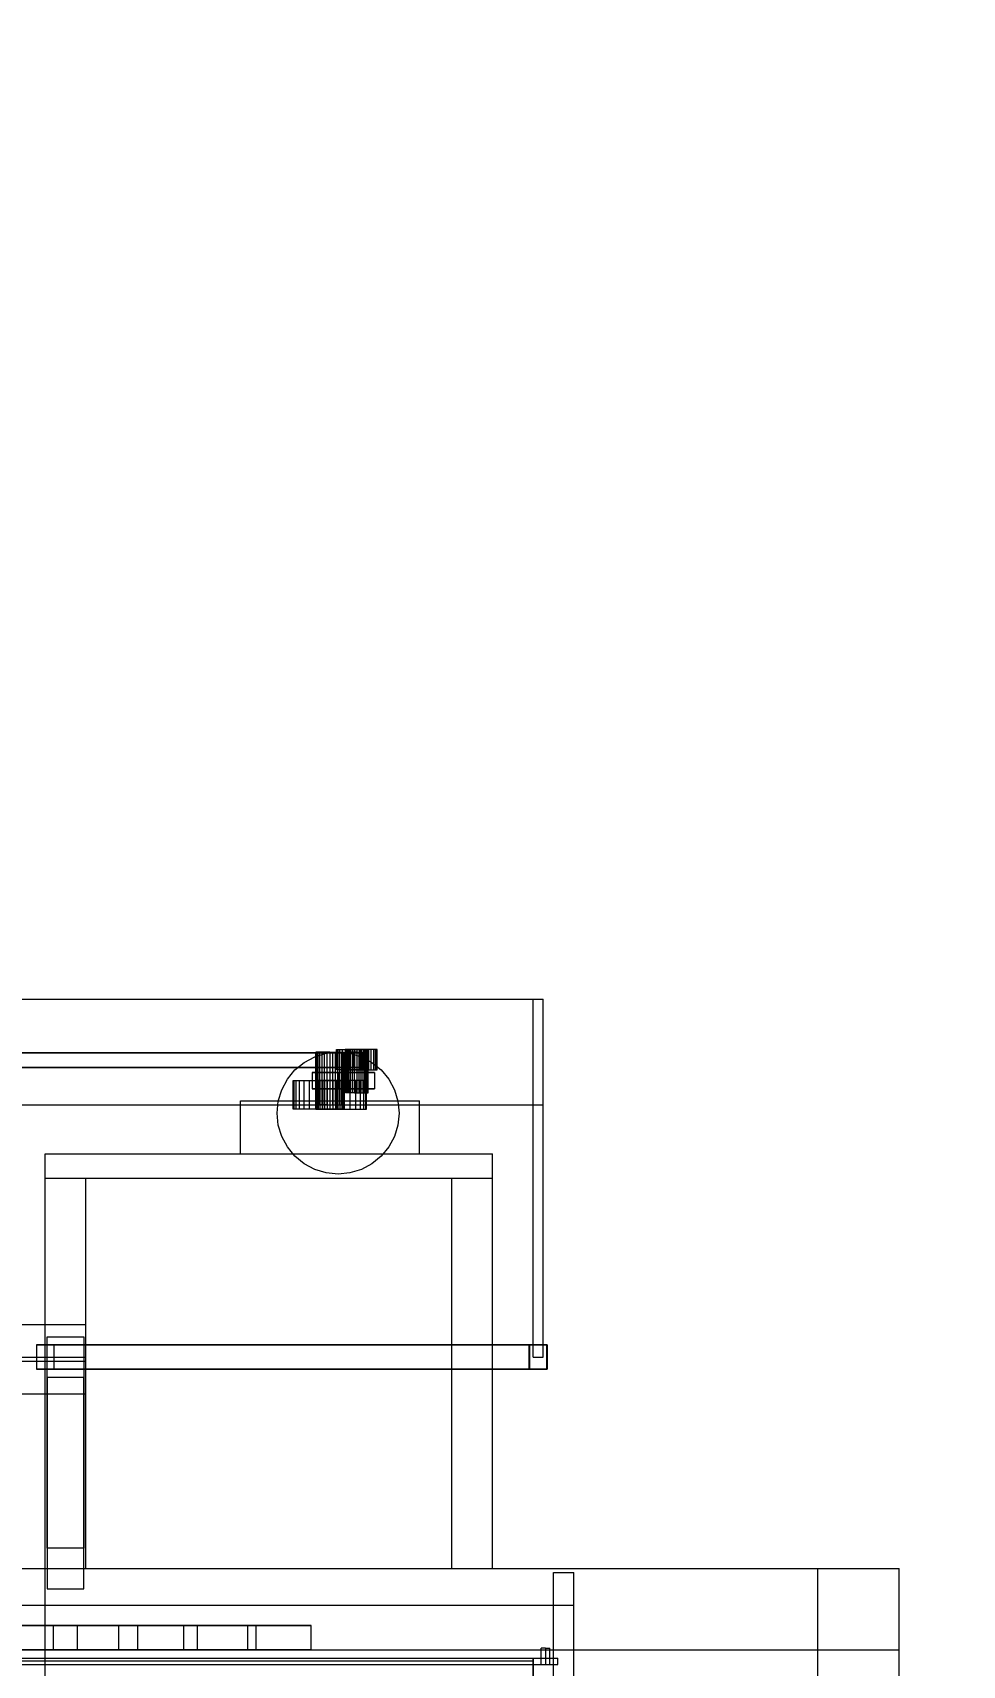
# Model space of a CAD drawing. Header units: millimetres. Extents: x -191664 to 191490, y -197311 to 10263.
# Drawn here: x 3135 to 4278, y -138529 to -136522 of the extents above; entities that cross this region are included whole.
import ezdxf

# ---------------------------------------------------------------- set-up
doc = ezdxf.new("R2010")
doc.units = ezdxf.units.MM
doc.layers.add('DET_secador_frontal', color=7, linetype='Continuous', lineweight=0)
doc.layers.add('R15_COTAS_TRANSPORTE_P', color=1, linetype='Continuous', lineweight=0)
doc.dimstyles.new('PLANTA_20', dxfattribs={"dimtxt": 50, "dimasz": 30, "dimexe": 30, "dimexo": 16, "dimgap": 20, "dimtad": 1, "dimtih": 1, "dimtoh": 1, "dimdec": 1, "dimzin": 0, "dimdsep": 46, "dimcen": 0.09, "dimadec": 0, "dimazin": 0, "dimtfac": 1, "dimtdec": 4, "dimtofl": 0, "dimtmove": 0, "dimatfit": 3, "dimfxl": 1, "dimtolj": 1, "dimtzin": 0, "dimarcsym": 0})

# ---------------------------------------------------------------- blocks, each defined once
blk = doc.blocks.new('*D133')
at = {"layer": 'Defpoints', "color": 0, "transparency": 16777216}
for p in [(439.7, -194148), (217.9, -194406.1), (-500, -194490), (-500, -194490), (500, -194490)]:
    blk.add_point(p, dxfattribs=at)
at = {"layer": 'R15_COTAS_TRANSPORTE_P', "color": 0, "lineweight": -2, "transparency": 16777216}
blk.add_arc((-500, -194490), 722.8, 2.3783, 17.6217, dxfattribs=at)
at = {"layer": 'R15_COTAS_TRANSPORTE_P', "color": 0, "transparency": 16777216}
for points in [[(184.1, -194272.8), (193.6, -194269.6), (179.2, -194242.8)], [(227.1, -194459.9), (217.2, -194460.1), (222.8, -194490)]]:
    blk.add_solid(points, dxfattribs=at)

msp = doc.modelspace()

# ---------------------------------------------------------------- linework, layer by layer
at = {"layer": 'DET_secador_frontal', "color": 33, "true_color": 0xb6a25b}
for p, q in [((1950, -137710), (3762, -137710)), ((3750, -137710), (3762, -137710)), ((3750, -137840), (3750, -137710)), ((3762, -137840), (3762, -137710)), ((1950, -137840), (3762, -137840)), ((3750, -137840), (3762, -137840))]:
    msp.add_line(p, q, dxfattribs=at)
at = {"layer": 'DET_secador_frontal', "color": 253, "true_color": 0xa1afb6}
for p, q in [((3528.93, -137776), (2495.86, -137776)), ((2504.14, -137776), (3537.2, -137776)), ((3537.2, -137776), (3528.93, -137776)), ((3528.93, -137776), (3528.93, -137794)), ((3537.2, -137794), (3537.2, -137776)), ((2495.86, -137794), (3528.93, -137794)), ((3537.2, -137794), (2504.14, -137794)), ((3528.93, -137794), (3537.2, -137794))]:
    msp.add_line(p, q, dxfattribs=at)
at = {"layer": 'DET_secador_frontal', "color": 147, "true_color": 0x286779}
for p, q in [((3456.97, -137796.97), (3468.33, -137787.64)), ((3468.33, -137787.64), (3481.3, -137780.71)), ((3481.3, -137780.71), (3495.37, -137776.44)), ((3495.37, -137776.44), (3510, -137775)), ((3510, -137775), (3524.63, -137776.44)), ((3524.63, -137776.44), (3538.7, -137780.71)), ((3538.7, -137780.71), (3551.67, -137787.64)), ((3551.67, -137787.64), (3563.03, -137796.97)), ((3440.71, -137821.3), (3447.64, -137808.33)), ((3447.64, -137808.33), (3456.97, -137796.97)), ((3563.03, -137796.97), (3572.36, -137808.33)), ((3572.36, -137808.33), (3579.29, -137821.3)), ((3436.44, -137835.37), (3440.71, -137821.3)), ((3579.29, -137821.3), (3583.56, -137835.37)), ((3435, -137850), (3436.44, -137835.37)), ((3436.44, -137864.63), (3435, -137850)), ((3583.56, -137835.37), (3585, -137850)), ((3585, -137850), (3583.56, -137864.63)), ((3440.71, -137878.7), (3436.44, -137864.63)), ((3583.56, -137864.63), (3579.29, -137878.7)), ((3447.64, -137891.67), (3440.71, -137878.7)), ((3456.97, -137903.03), (3447.64, -137891.67)), ((3572.36, -137891.67), (3563.03, -137903.03)), ((3579.29, -137878.7), (3572.36, -137891.67)), ((3468.33, -137912.36), (3456.97, -137903.03)), ((3563.03, -137903.03), (3551.67, -137912.36)), ((3481.3, -137919.29), (3468.33, -137912.36)), ((3495.37, -137923.56), (3481.3, -137919.29)), ((3510, -137925), (3495.37, -137923.56)), ((3524.63, -137923.56), (3510, -137925)), ((3538.7, -137919.29), (3524.63, -137923.56)), ((3551.67, -137912.36), (3538.7, -137919.29))]:
    msp.add_line(p, q, dxfattribs=at)
at = {"layer": 'DET_secador_frontal', "color": 9, "true_color": 0xb8c4c8}
for p, q in [((3482.84, -137775), (3482.5, -137775)), ((3482.5, -137840), (3482.5, -137775)), ((3483.83, -137775), (3482.84, -137775)), ((3482.84, -137840), (3482.84, -137775)), ((3485.45, -137775), (3483.83, -137775)), ((3483.83, -137840), (3483.83, -137775)), ((3487.63, -137775), (3485.45, -137775)), ((3485.45, -137840), (3485.45, -137775)), ((3490.28, -137775), (3487.63, -137775)), ((3487.63, -137840), (3487.63, -137775)), ((3493.3, -137775), (3490.28, -137775)), ((3490.28, -137840), (3490.28, -137775)), ((3496.59, -137775), (3493.3, -137775)), ((3493.3, -137840), (3493.3, -137775)), ((3500, -137775), (3496.59, -137775)), ((3496.59, -137840), (3496.59, -137775)), ((3500, -137775), (3503.41, -137775)), ((3500, -137775), (3500, -137840)), ((3503.41, -137775), (3506.7, -137775)), ((3503.41, -137840), (3503.41, -137775)), ((3506.7, -137775), (3509.72, -137775)), ((3506.7, -137840), (3506.7, -137775)), ((3509.72, -137775), (3512.37, -137775)), ((3509.72, -137840), (3509.72, -137775)), ((3512.37, -137775), (3514.55, -137775)), ((3512.37, -137840), (3512.37, -137775)), ((3514.55, -137775), (3516.17, -137775)), ((3514.55, -137840), (3514.55, -137775)), ((3516.17, -137775), (3517.16, -137775)), ((3516.17, -137840), (3516.17, -137775)), ((3517.16, -137775), (3517.5, -137775)), ((3517.16, -137840), (3517.16, -137775)), ((3517.5, -137840), (3517.5, -137775)), ((3482.84, -137840), (3482.5, -137840)), ((3483.83, -137840), (3482.84, -137840)), ((3485.45, -137840), (3483.83, -137840)), ((3487.63, -137840), (3485.45, -137840)), ((3490.28, -137840), (3487.63, -137840)), ((3493.3, -137840), (3490.28, -137840)), ((3496.59, -137840), (3493.3, -137840)), ((3496.59, -137840), (3500, -137840)), ((3500, -137840), (3503.41, -137840)), ((3503.41, -137840), (3506.7, -137840)), ((3506.7, -137840), (3509.72, -137840)), ((3509.72, -137840), (3512.37, -137840)), ((3512.37, -137840), (3514.55, -137840)), ((3514.55, -137840), (3516.17, -137840)), ((3516.17, -137840), (3517.16, -137840)), ((3517.16, -137840), (3517.5, -137840))]:
    msp.add_line(p, q, dxfattribs=at)
at = {"layer": 'DET_secador_frontal', "color": 253, "true_color": 0x9eafb6}
for p, q in [((3508.07, -137797), (3508.07, -137772)), ((3508.07, -137772), (3508.55, -137772)), ((3508.07, -137772), (3518.57, -137772)), ((3508.55, -137797), (3508.55, -137772)), ((3508.55, -137772), (3509.97, -137772)), ((3508.55, -137772), (3518.85, -137772)), ((3509.97, -137797), (3509.97, -137772)), ((3509.97, -137772), (3512.28, -137772)), ((3509.97, -137772), (3519.67, -137772)), ((3512.28, -137797), (3512.28, -137772)), ((3512.28, -137772), (3515.39, -137772)), ((3512.28, -137772), (3521.01, -137772)), ((3515.39, -137797), (3515.39, -137772)), ((3515.39, -137772), (3519.18, -137772)), ((3515.39, -137772), (3522.81, -137772)), ((3518.85, -137772), (3518.57, -137772)), ((3518.57, -137772), (3518.57, -137797)), ((3519.67, -137772), (3518.85, -137772)), ((3518.85, -137772), (3518.85, -137797)), ((3519.18, -137797), (3519.18, -137772)), ((3519.18, -137772), (3523.5, -137772)), ((3519.18, -137772), (3525.01, -137772)), ((3521.01, -137772), (3519.67, -137772)), ((3519.67, -137772), (3519.67, -137797)), ((3522.81, -137772), (3521.01, -137772)), ((3521.01, -137772), (3521.01, -137797)), ((3525.01, -137772), (3522.81, -137772)), ((3522.81, -137772), (3522.81, -137797)), ((3523.5, -137797), (3523.5, -137772)), ((3523.5, -137772), (3528.19, -137772)), ((3523.5, -137772), (3527.52, -137772)), ((3527.52, -137772), (3525.01, -137772)), ((3525.01, -137772), (3525.01, -137797)), ((3530.24, -137772), (3527.52, -137772)), ((3527.52, -137772), (3527.52, -137797)), ((3528.19, -137797), (3528.19, -137772)), ((3528.19, -137772), (3533.07, -137772)), ((3528.19, -137772), (3530.24, -137772)), ((3533.07, -137772), (3530.24, -137772)), ((3530.24, -137772), (3530.24, -137797)), ((3537.94, -137772), (3533.07, -137772)), ((3533.07, -137772), (3533.07, -137797)), ((3533.07, -137772), (3535.9, -137772)), ((3535.9, -137772), (3535.9, -137797)), ((3537.94, -137772), (3535.9, -137772)), ((3535.9, -137772), (3538.62, -137772)), ((3537.94, -137797), (3537.94, -137772)), ((3542.63, -137772), (3537.94, -137772)), ((3538.62, -137772), (3538.62, -137797)), ((3542.63, -137772), (3538.62, -137772)), ((3538.62, -137772), (3541.12, -137772)), ((3541.12, -137772), (3541.12, -137797)), ((3546.96, -137772), (3541.12, -137772)), ((3541.12, -137772), (3543.32, -137772)), ((3542.63, -137797), (3542.63, -137772)), ((3546.96, -137772), (3542.63, -137772)), ((3543.32, -137772), (3543.32, -137797)), ((3550.74, -137772), (3543.32, -137772)), ((3543.32, -137772), (3545.12, -137772)), ((3545.12, -137772), (3545.12, -137797)), ((3553.85, -137772), (3545.12, -137772)), ((3545.12, -137772), (3546.46, -137772)), ((3546.46, -137772), (3546.46, -137797)), ((3556.16, -137772), (3546.46, -137772)), ((3546.46, -137772), (3547.29, -137772)), ((3546.96, -137797), (3546.96, -137772)), ((3550.74, -137772), (3546.96, -137772)), ((3547.29, -137772), (3547.29, -137797)), ((3557.59, -137772), (3547.29, -137772)), ((3547.29, -137772), (3547.57, -137772)), ((3547.57, -137772), (3547.57, -137797)), ((3558.07, -137772), (3547.57, -137772)), ((3550.74, -137797), (3550.74, -137772)), ((3553.85, -137772), (3550.74, -137772)), ((3553.85, -137797), (3553.85, -137772)), ((3556.16, -137772), (3553.85, -137772)), ((3556.16, -137797), (3556.16, -137772)), ((3557.59, -137772), (3556.16, -137772)), ((3557.59, -137797), (3557.59, -137772)), ((3558.07, -137772), (3557.59, -137772)), ((3558.07, -137797), (3558.07, -137772)), ((3455, -137845), (3455, -137810)), ((3455, -137810), (3455.86, -137810)), ((3455, -137810), (3482.5, -137810)), ((3455.86, -137845), (3455.86, -137810)), ((3455.86, -137810), (3458.43, -137810)), ((3455.86, -137810), (3482.84, -137810)), ((3458.43, -137845), (3458.43, -137810)), ((3458.43, -137810), (3462.58, -137810)), ((3458.43, -137810), (3483.83, -137810)), ((3462.58, -137845), (3462.58, -137810)), ((3462.58, -137810), (3468.18, -137810)), ((3462.58, -137810), (3485.45, -137810)), ((3468.18, -137845), (3468.18, -137810)), ((3468.18, -137810), (3475, -137810)), ((3468.18, -137810), (3487.63, -137810)), ((3475, -137845), (3475, -137810)), ((3475, -137810), (3482.78, -137810)), ((3475, -137810), (3490.28, -137810)), ((3482.84, -137810), (3482.5, -137810)), ((3482.5, -137810), (3482.5, -137845)), ((3482.78, -137845), (3482.78, -137810)), ((3482.78, -137810), (3491.22, -137810)), ((3482.78, -137810), (3493.3, -137810)), ((3483.83, -137810), (3482.84, -137810)), ((3482.84, -137810), (3482.84, -137845)), ((3485.45, -137810), (3483.83, -137810)), ((3483.83, -137810), (3483.83, -137845)), ((3487.63, -137810), (3485.45, -137810)), ((3485.45, -137810), (3485.45, -137845)), ((3490.28, -137810), (3487.63, -137810)), ((3487.63, -137810), (3487.63, -137845)), ((3493.3, -137810), (3490.28, -137810)), ((3490.28, -137810), (3490.28, -137845)), ((3491.22, -137845), (3491.22, -137810)), ((3491.22, -137810), (3500, -137810)), ((3491.22, -137810), (3496.59, -137810)), ((3496.59, -137810), (3493.3, -137810)), ((3493.3, -137810), (3493.3, -137845)), ((3500, -137810), (3496.59, -137810)), ((3496.59, -137810), (3496.59, -137845)), ((3508.78, -137810), (3500, -137810)), ((3500, -137810), (3500, -137845)), ((3500, -137810), (3503.41, -137810)), ((3503.41, -137810), (3503.41, -137845)), ((3508.78, -137810), (3503.41, -137810)), ((3503.41, -137810), (3506.7, -137810)), ((3506.7, -137810), (3506.7, -137845)), ((3517.22, -137810), (3506.7, -137810)), ((3506.7, -137810), (3509.72, -137810)), ((3508.55, -137797), (3508.07, -137797)), ((3518.57, -137797), (3508.07, -137797)), ((3509.97, -137797), (3508.55, -137797)), ((3518.85, -137797), (3508.55, -137797)), ((3508.78, -137845), (3508.78, -137810)), ((3517.22, -137810), (3508.78, -137810)), ((3509.72, -137810), (3509.72, -137845)), ((3525, -137810), (3509.72, -137810)), ((3509.72, -137810), (3512.37, -137810)), ((3512.28, -137797), (3509.97, -137797)), ((3519.67, -137797), (3509.97, -137797)), ((3515.39, -137797), (3512.28, -137797)), ((3521.01, -137797), (3512.28, -137797)), ((3512.37, -137810), (3512.37, -137845)), ((3531.82, -137810), (3512.37, -137810)), ((3512.37, -137810), (3514.55, -137810)), ((3514.55, -137810), (3514.55, -137845)), ((3537.42, -137810), (3514.55, -137810)), ((3514.55, -137810), (3516.17, -137810)), ((3519.18, -137797), (3515.39, -137797)), ((3522.81, -137797), (3515.39, -137797)), ((3516.17, -137810), (3516.17, -137845)), ((3541.57, -137810), (3516.17, -137810)), ((3516.17, -137810), (3517.16, -137810)), ((3517.16, -137810), (3517.16, -137845)), ((3544.14, -137810), (3517.16, -137810)), ((3517.16, -137810), (3517.5, -137810)), ((3517.22, -137845), (3517.22, -137810)), ((3525, -137810), (3517.22, -137810)), ((3517.5, -137810), (3517.5, -137845)), ((3545, -137810), (3517.5, -137810)), ((3518.57, -137797), (3518.85, -137797)), ((3518.85, -137797), (3519.67, -137797)), ((3523.5, -137797), (3519.18, -137797)), ((3525.01, -137797), (3519.18, -137797)), ((3519.67, -137797), (3521.01, -137797)), ((3521.01, -137797), (3522.81, -137797)), ((3522.81, -137797), (3525.01, -137797)), ((3528.19, -137797), (3523.5, -137797)), ((3527.52, -137797), (3523.5, -137797)), ((3525, -137845), (3525, -137810)), ((3531.82, -137810), (3525, -137810)), ((3525.01, -137797), (3527.52, -137797)), ((3527.52, -137797), (3530.24, -137797)), ((3533.07, -137797), (3528.19, -137797)), ((3530.24, -137797), (3528.19, -137797)), ((3530.24, -137797), (3533.07, -137797)), ((3531.82, -137845), (3531.82, -137810)), ((3537.42, -137810), (3531.82, -137810)), ((3533.07, -137797), (3537.94, -137797)), ((3535.9, -137797), (3533.07, -137797)), ((3535.9, -137797), (3537.94, -137797)), ((3538.62, -137797), (3535.9, -137797)), ((3537.42, -137845), (3537.42, -137810)), ((3541.57, -137810), (3537.42, -137810)), ((3537.94, -137797), (3542.63, -137797)), ((3538.62, -137797), (3542.63, -137797)), ((3541.12, -137797), (3538.62, -137797)), ((3541.12, -137797), (3546.96, -137797)), ((3543.32, -137797), (3541.12, -137797)), ((3541.57, -137845), (3541.57, -137810)), ((3544.14, -137810), (3541.57, -137810)), ((3542.63, -137797), (3546.96, -137797)), ((3543.32, -137797), (3550.74, -137797)), ((3545.12, -137797), (3543.32, -137797)), ((3544.14, -137845), (3544.14, -137810)), ((3545, -137810), (3544.14, -137810)), ((3545, -137845), (3545, -137810)), ((3545.12, -137797), (3553.85, -137797)), ((3546.46, -137797), (3545.12, -137797)), ((3546.46, -137797), (3556.16, -137797)), ((3547.29, -137797), (3546.46, -137797)), ((3546.96, -137797), (3550.74, -137797)), ((3547.29, -137797), (3557.59, -137797)), ((3547.57, -137797), (3547.29, -137797)), ((3547.57, -137797), (3558.07, -137797)), ((3550.74, -137797), (3553.85, -137797)), ((3553.85, -137797), (3556.16, -137797)), ((3556.16, -137797), (3557.59, -137797)), ((3557.59, -137797), (3558.07, -137797)), ((3455.86, -137845), (3455, -137845)), ((3482.5, -137845), (3455, -137845)), ((3458.43, -137845), (3455.86, -137845)), ((3482.84, -137845), (3455.86, -137845)), ((3462.58, -137845), (3458.43, -137845)), ((3483.83, -137845), (3458.43, -137845)), ((3468.18, -137845), (3462.58, -137845)), ((3485.45, -137845), (3462.58, -137845)), ((3475, -137845), (3468.18, -137845)), ((3487.63, -137845), (3468.18, -137845)), ((3482.78, -137845), (3475, -137845)), ((3490.28, -137845), (3475, -137845)), ((3482.5, -137845), (3482.84, -137845)), ((3491.22, -137845), (3482.78, -137845)), ((3493.3, -137845), (3482.78, -137845)), ((3482.84, -137845), (3483.83, -137845)), ((3483.83, -137845), (3485.45, -137845)), ((3485.45, -137845), (3487.63, -137845)), ((3487.63, -137845), (3490.28, -137845)), ((3490.28, -137845), (3493.3, -137845)), ((3500, -137845), (3491.22, -137845)), ((3496.59, -137845), (3491.22, -137845)), ((3493.3, -137845), (3496.59, -137845)), ((3496.59, -137845), (3500, -137845)), ((3500, -137845), (3508.78, -137845)), ((3503.41, -137845), (3500, -137845)), ((3503.41, -137845), (3508.78, -137845)), ((3506.7, -137845), (3503.41, -137845)), ((3506.7, -137845), (3517.22, -137845)), ((3509.72, -137845), (3506.7, -137845)), ((3508.78, -137845), (3517.22, -137845)), ((3509.72, -137845), (3525, -137845)), ((3512.37, -137845), (3509.72, -137845)), ((3512.37, -137845), (3531.82, -137845)), ((3514.55, -137845), (3512.37, -137845)), ((3514.55, -137845), (3537.42, -137845)), ((3516.17, -137845), (3514.55, -137845)), ((3516.17, -137845), (3541.57, -137845)), ((3517.16, -137845), (3516.17, -137845)), ((3517.16, -137845), (3544.14, -137845)), ((3517.5, -137845), (3517.16, -137845)), ((3517.22, -137845), (3525, -137845)), ((3517.5, -137845), (3545, -137845)), ((3525, -137845), (3531.82, -137845)), ((3531.82, -137845), (3537.42, -137845)), ((3537.42, -137845), (3541.57, -137845)), ((3541.57, -137845), (3544.14, -137845)), ((3544.14, -137845), (3545, -137845))]:
    msp.add_line(p, q, dxfattribs=at)
at = {"layer": 'DET_secador_frontal', "color": 253, "true_color": 0xa8b4b9}
for p, q in [((3519.34, -137775), (3519.07, -137775)), ((3519.07, -137825), (3519.07, -137775)), ((3520.13, -137775), (3519.34, -137775)), ((3519.34, -137825), (3519.34, -137775)), ((3521.43, -137775), (3520.13, -137775)), ((3520.13, -137825), (3520.13, -137775)), ((3523.17, -137775), (3521.43, -137775)), ((3521.43, -137825), (3521.43, -137775)), ((3525.29, -137775), (3523.17, -137775)), ((3523.17, -137825), (3523.17, -137775)), ((3527.71, -137775), (3525.29, -137775)), ((3525.29, -137825), (3525.29, -137775)), ((3530.34, -137775), (3527.71, -137775)), ((3527.71, -137825), (3527.71, -137775)), ((3533.07, -137775), (3530.34, -137775)), ((3530.34, -137825), (3530.34, -137775)), ((3533.07, -137775), (3535.8, -137775)), ((3533.07, -137775), (3533.07, -137825)), ((3535.8, -137775), (3538.42, -137775)), ((3535.8, -137825), (3535.8, -137775)), ((3538.42, -137775), (3540.84, -137775)), ((3538.42, -137825), (3538.42, -137775)), ((3540.84, -137775), (3542.97, -137775)), ((3540.84, -137825), (3540.84, -137775)), ((3542.97, -137775), (3544.71, -137775)), ((3542.97, -137825), (3542.97, -137775)), ((3544.71, -137775), (3546, -137775)), ((3544.71, -137825), (3544.71, -137775)), ((3546, -137775), (3546.8, -137775)), ((3546, -137825), (3546, -137775)), ((3546.8, -137775), (3547.07, -137775)), ((3546.8, -137825), (3546.8, -137775)), ((3547.07, -137825), (3547.07, -137775)), ((3519.34, -137825), (3519.07, -137825)), ((3520.13, -137825), (3519.34, -137825)), ((3521.43, -137825), (3520.13, -137825)), ((3523.17, -137825), (3521.43, -137825)), ((3525.29, -137825), (3523.17, -137825)), ((3527.71, -137825), (3525.29, -137825)), ((3530.34, -137825), (3527.71, -137825)), ((3530.34, -137825), (3533.07, -137825)), ((3533.07, -137825), (3535.8, -137825)), ((3535.8, -137825), (3538.42, -137825)), ((3538.42, -137825), (3540.84, -137825)), ((3540.84, -137825), (3542.97, -137825)), ((3542.97, -137825), (3544.71, -137825)), ((3544.71, -137825), (3546, -137825)), ((3546, -137825), (3546.8, -137825)), ((3546.8, -137825), (3547.07, -137825))]:
    msp.add_line(p, q, dxfattribs=at)
at = {"layer": 'DET_secador_frontal', "color": 33, "true_color": 0xc3a34f}
for p, q in [((3478.26, -137800), (3511.33, -137800)), ((3521.74, -137800), (3478.26, -137800)), ((3478.26, -137800), (3478.26, -137820)), ((3511.33, -137800), (3554.8, -137800)), ((3511.33, -137820), (3511.33, -137800)), ((3554.8, -137800), (3521.74, -137800)), ((3521.74, -137820), (3521.74, -137800)), ((3554.8, -137800), (3554.8, -137820)), ((3478.26, -137820), (3521.74, -137820)), ((3511.33, -137820), (3478.26, -137820)), ((3554.8, -137820), (3511.33, -137820)), ((3521.74, -137820), (3554.8, -137820))]:
    msp.add_line(p, q, dxfattribs=at)
at = {"layer": 'DET_secador_frontal', "color": 147, "true_color": 0x396a7a}
for p, q in [((3390, -137835), (3610, -137835)), ((3390, -137900), (3390, -137835)), ((3610, -137900), (3610, -137835)), ((3390, -137900), (3610, -137900))]:
    msp.add_line(p, q, dxfattribs=at)
at = {"layer": 'DET_secador_frontal', "color": 253, "true_color": 0xa6b3ba}
for p, q in [((3750, -138150), (3750, -137840)), ((3762, -138150), (3762, -137840)), ((3150, -137900), (3700, -137900)), ((3150, -137930), (3150, -137900)), ((3700, -137930), (3700, -137900)), ((3150, -137930), (3700, -137930)), ((3150, -137930), (3200, -137930)), ((3150, -138410), (3150, -137930)), ((3200, -138410), (3200, -137930)), ((3650, -137930), (3700, -137930)), ((3650, -138410), (3650, -137930)), ((3700, -138410), (3700, -137930)), ((2590, -138110), (3200, -138110)), ((3150, -138110), (3200, -138110)), ((3150, -138410), (3150, -138110)), ((3200, -138410), (3200, -138110)), ((3200, -138150), (3200, -138110)), ((2590, -138150), (3200, -138150)), ((3750, -138150), (3762, -138150)), ((2590, -138155), (3200, -138155)), ((3200, -138195), (3200, -138155)), ((2590, -138195), (3200, -138195)), ((800, -138410), (4200, -138410)), ((3150, -138410), (4200, -138410)), ((3150, -138560), (3150, -138410)), ((3150, -138410), (3200, -138410)), ((3650, -138410), (3700, -138410)), ((4100, -138410), (4200, -138410)), ((4100, -138560), (4100, -138410)), ((4200, -138560), (4200, -138410)), ((3775, -138415), (3800, -138415)), ((3775, -138595), (3775, -138415)), ((3800, -138595), (3800, -138415)), ((1200, -138455), (3800, -138455)), ((3800, -138595), (3800, -138455)), ((800, -138510), (4200, -138510)), ((4200, -138550), (4200, -138510))]:
    msp.add_line(p, q, dxfattribs=at)
at = {"layer": 'DET_secador_frontal', "color": 8, "true_color": 0x667c87}
for p, q in [((3152.5, -138385), (3152.5, -138125)), ((3152.5, -138125), (3197.5, -138125)), ((3152.5, -138175), (3152.5, -138125)), ((3197.5, -138125), (3197.5, -138385)), ((3197.5, -138125), (3197.5, -138175)), ((3139.08, -138135), (3745.08, -138135)), ((3160.92, -138135), (3139.08, -138135)), ((3139.08, -138135), (3139.08, -138165)), ((3745.5, -138135), (3139.5, -138135)), ((3139.5, -138135), (3160.5, -138135)), ((3139.5, -138165), (3139.5, -138135)), ((3160.5, -138135), (3766.5, -138135)), ((3160.5, -138135), (3160.5, -138165)), ((3766.92, -138135), (3160.92, -138135)), ((3160.92, -138165), (3160.92, -138135)), ((3745.08, -138135), (3766.92, -138135)), ((3745.08, -138165), (3745.08, -138135)), ((3766.5, -138135), (3745.5, -138135)), ((3745.5, -138135), (3745.5, -138165)), ((3766.5, -138165), (3766.5, -138135)), ((3766.92, -138135), (3766.92, -138165)), ((3139.08, -138165), (3160.92, -138165)), ((3745.08, -138165), (3139.08, -138165)), ((3160.5, -138165), (3139.5, -138165)), ((3139.5, -138165), (3745.5, -138165)), ((3766.5, -138165), (3160.5, -138165)), ((3160.92, -138165), (3766.92, -138165)), ((3766.92, -138165), (3745.08, -138165)), ((3745.5, -138165), (3766.5, -138165)), ((3197.5, -138175), (3152.5, -138175)), ((3152.5, -138175), (3152.5, -138435)), ((3197.5, -138435), (3197.5, -138175)), ((3197.5, -138385), (3152.5, -138385)), ((3152.5, -138385), (3152.5, -138435)), ((3197.5, -138435), (3197.5, -138385)), ((3152.5, -138435), (3197.5, -138435))]:
    msp.add_line(p, q, dxfattribs=at)
at = {"layer": 'DET_secador_frontal', "color": 252, "true_color": 0x889ba4}
for p, q in [((3079.25, -138480), (3160.3, -138480)), ((3160.3, -138480), (3114.73, -138480)), ((3189.56, -138480), (3114.73, -138480)), ((3160.3, -138510), (3160.3, -138480)), ((3160.3, -138480), (3240.68, -138480)), ((3240.68, -138480), (3189.56, -138480)), ((3189.56, -138510), (3189.56, -138480)), ((3263.68, -138480), (3189.56, -138480)), ((3240.68, -138510), (3240.68, -138480)), ((3240.68, -138480), (3320.3, -138480)), ((3320.3, -138480), (3263.68, -138480)), ((3263.68, -138510), (3263.68, -138480)), ((3337.02, -138480), (3263.68, -138480)), ((3320.3, -138510), (3320.3, -138480)), ((3320.3, -138480), (3399.07, -138480)), ((3399.07, -138480), (3337.02, -138480)), ((3337.02, -138510), (3337.02, -138480)), ((3409.5, -138480), (3337.02, -138480)), ((3399.07, -138510), (3399.07, -138480)), ((3399.07, -138480), (3476.93, -138480)), ((3476.93, -138480), (3409.5, -138480)), ((3409.5, -138510), (3409.5, -138480)), ((3476.93, -138510), (3476.93, -138480)), ((3160.3, -138510), (3079.25, -138510)), ((3114.73, -138510), (3160.3, -138510)), ((3114.73, -138510), (3189.56, -138510)), ((3240.68, -138510), (3160.3, -138510)), ((3189.56, -138510), (3240.68, -138510)), ((3189.56, -138510), (3263.68, -138510)), ((3320.3, -138510), (3240.68, -138510)), ((3263.68, -138510), (3320.3, -138510)), ((3263.68, -138510), (3337.02, -138510)), ((3399.07, -138510), (3320.3, -138510)), ((3337.02, -138510), (3399.07, -138510)), ((3337.02, -138510), (3409.5, -138510)), ((3476.93, -138510), (3399.07, -138510)), ((3409.5, -138510), (3476.93, -138510))]:
    msp.add_line(p, q, dxfattribs=at)
at = {"layer": 'DET_secador_frontal', "color": 9, "true_color": 0xbcc6c9}
for p, q in [((3765, -138508), (3759.8, -138508)), ((3759.8, -138528), (3759.8, -138508)), ((3765, -138508), (3770.2, -138508)), ((3765, -138508), (3765, -138528)), ((3770.2, -138528), (3770.2, -138508)), ((3759.8, -138528), (3765, -138528)), ((3765, -138528), (3770.2, -138528))]:
    msp.add_line(p, q, dxfattribs=at)
at = {"layer": 'DET_secador_frontal', "color": 253, "true_color": 0xa8b3b5}
for p, q in [((1250, -138520), (3750, -138520)), ((3750, -138524), (1250, -138524)), ((3750, -138520), (3750, -138680)), ((3750, -138520), (3750, -138524)), ((3750, -138684), (3750, -138524))]:
    msp.add_line(p, q, dxfattribs=at)
at = {"layer": 'DET_secador_frontal', "color": 8, "true_color": 0x617680}
for p, q in [((1250, -138528), (3750, -138528)), ((3750, -138520), (3780, -138520)), ((3750, -138528), (3750, -138520)), ((3750, -138528), (3780, -138528)), ((3780, -138528), (3780, -138520))]:
    msp.add_line(p, q, dxfattribs=at)

# ---------------------------------------------------------------- dimensions: what is measured, and where the dimension line sits
at = {"layer": 'R15_COTAS_TRANSPORTE_P'}
dim = msp.add_angular_dim_2l(base=(217.89, -194406.09), line1=((-500, -194490), (500, -194490)), line2=((-500, -194490), (439.69, -194147.98)), dimstyle='PLANTA_20', dxfattribs=at)
dim.commit()
dim.dimension.update_dxf_attribs({"geometry": '*D133', "text_midpoint": (191490.46, -33543.69)})

doc.saveas('drawing.dxf')
